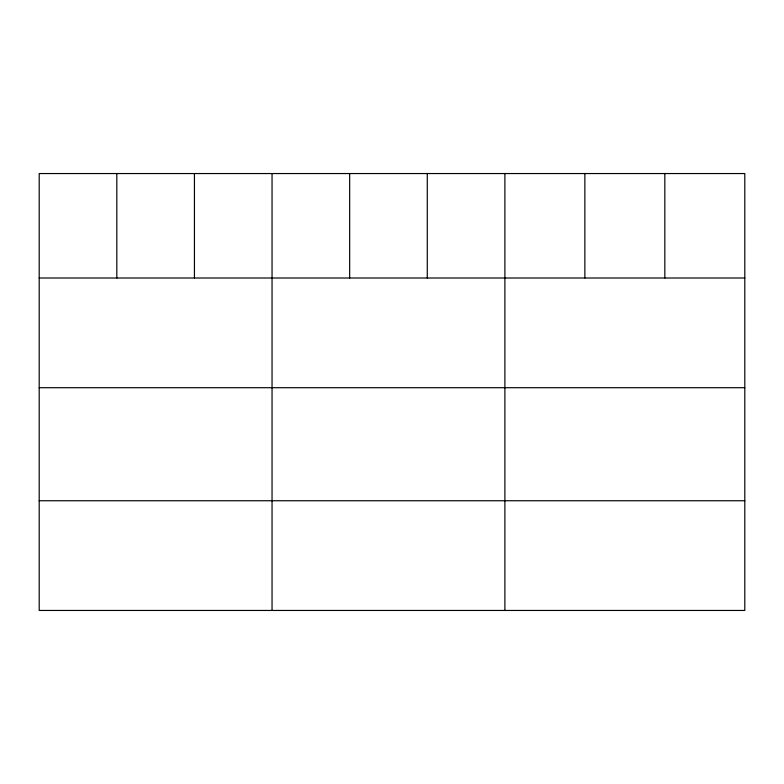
<?xml version="1.0" encoding="UTF-8"?>
<svg xmlns="http://www.w3.org/2000/svg" width="784" height="784" viewBox="0 0 784 784"><rect width="100%" height="100%" fill="white"/><g stroke="black" fill="none" stroke-linecap="round" stroke-linejoin="round"><path stroke-width="1.18" d="M744.8 278.006L744.8 610.452L39.2 610.452L39.2 173.548L744.8 173.548L744.8 278.006L39.2 278.006M39.2 387.708L744.8 387.708M39.2 500.741L744.8 500.741M664.832 173.548L664.832 278.006M584.864 173.548L584.864 278.006M504.896 173.548L504.896 610.452M427.28 173.548L427.28 278.006M349.664 173.548L349.664 278.006M272.048 173.548L272.048 610.452M194.432 173.548L194.432 278.006M116.816 173.548L116.816 278.006"/></g></svg>
